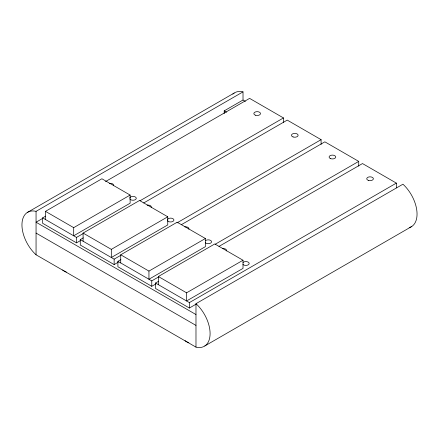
<?xml version="1.0" encoding="UTF-8"?>
<svg xmlns="http://www.w3.org/2000/svg" width="439" height="439" viewBox="0 0 439 439"><rect width="100%" height="100%" fill="white"/><g stroke="black" fill="none" stroke-linecap="round" stroke-linejoin="round"><path stroke-width="0.66" d="M27.218 212.536L234.174 93.052M409.175 227.654A27.717 16.002 60 0 0 416.737 209.864A27.717 16.002 60 0 0 402.942 184.199L195.981 303.684A27.717 16.002 60 0 1 210.094 333.552A27.717 16.002 60 0 1 195.981 347.134L36.058 254.801A27.717 16.002 60 0 1 21.95 224.933A27.717 16.002 60 0 1 36.058 211.351L243.019 91.866L243.019 100.015L224.203 110.875L224.203 113.591M45.469 219.5L45.469 211.351L101.908 178.766L130.131 195.059L130.131 203.208L73.692 235.792L73.692 227.649L130.131 195.059M80.661 240.457L76.512 242.855L42.643 223.303L42.643 217.87L45.612 216.158M105.503 181.581L249.604 98.385L283.468 117.937L283.468 122.69M42.528 218.479L36.058 222.216L195.981 314.543M83.097 241.225L83.097 233.076L139.542 200.491L167.758 216.784L167.758 224.933L111.319 257.517L111.319 249.368L167.758 216.784M42.643 217.87L76.512 237.422L83.037 233.658M139.964 200.788L283.468 117.937M118.289 262.182L114.14 264.58L80.277 245.028L80.277 239.595L83.24 237.883M143.723 202.961L287.232 120.11L321.096 139.662L321.096 144.415M120.725 262.95L120.725 254.801L177.169 222.216L205.392 238.509L205.392 246.658L148.947 279.242L148.947 271.093L205.392 238.509M80.277 239.595L114.14 259.147L120.665 255.383M176.999 222.858L321.096 139.662M155.922 283.907L151.768 286.305L117.904 266.753L117.904 261.32L120.868 259.608M181.356 224.686L324.86 141.835L358.723 161.387L358.723 166.14M158.353 284.675L158.353 276.526L214.797 243.941L243.019 260.234L243.019 268.383L186.575 300.967L186.575 292.818L243.019 260.234M117.904 261.32L151.768 280.872L158.885 276.762M215.22 244.238L358.723 161.387M195.92 304.26L189.396 308.03L155.532 288.478L155.532 283.045L158.495 281.333M218.984 246.411L362.488 163.56L396.357 183.112L396.357 187.865M155.532 283.045L189.396 302.597L396.357 183.112M204.826 345.948L411.782 226.464M243.019 100.015L245.385 101.382M224.203 110.875L226.573 112.247M45.469 211.351L73.692 227.649M83.097 233.076L111.319 249.368M120.725 254.801L148.947 271.093M158.353 276.526L186.575 292.818M36.058 233.076L195.981 325.409M195.981 303.684L195.981 347.134M189.396 302.597L189.396 308.03M151.768 280.872L151.768 286.305M114.14 259.147L114.14 264.58M76.512 237.422L76.512 242.855M36.058 211.351L36.058 254.801M232.829 94.133A27.717 16.002 60 0 1 243.019 91.866M188.803 342.738A13.302 7.682 0 0 1 185.066 340.659M66.311 272.059A13.302 7.682 0 0 1 62.634 269.941M243.025 262.473A3.325 1.921 0 0 1 248.073 262.067A3.325 1.921 0 0 1 247.881 265.008A3.325 1.921 0 0 1 242.899 264.388M222.403 248.6A3.325 1.921 0 0 1 226.475 250.954M205.397 240.748A3.325 1.921 0 0 1 210.446 240.342A3.325 1.921 0 0 1 210.254 243.283A3.325 1.921 0 0 1 205.271 242.663M184.775 226.875A3.325 1.921 0 0 1 188.847 229.229M167.407 219.478A3.325 1.921 0 0 1 172.593 218.512A3.325 1.921 0 0 1 172.39 221.657A3.325 1.921 0 0 1 167.341 220.471M147.147 205.156A3.325 1.921 0 0 1 151.219 207.504M129.774 197.753A3.325 1.921 0 0 1 134.965 196.787A3.325 1.921 0 0 1 134.757 199.932A3.325 1.921 0 0 1 129.714 198.746M109.514 183.431A3.325 1.921 0 0 1 113.591 185.779M368.332 180.385A3.325 1.921 0 0 0 373.375 178.783A3.325 1.921 0 0 0 368.447 177.065A3.325 1.921 0 0 0 368.332 180.385M330.704 158.666A3.325 1.921 0 0 0 335.747 157.058A3.325 1.921 0 0 0 330.819 155.34A3.325 1.921 0 0 0 330.704 158.666M293.071 136.941A3.325 1.921 0 0 0 298.119 135.333A3.325 1.921 0 0 0 293.192 133.615A3.325 1.921 0 0 0 293.071 136.941M255.443 115.216A3.325 1.921 0 0 0 260.492 113.608A3.325 1.921 0 0 0 255.564 111.89A3.325 1.921 0 0 0 255.443 115.216"/></g></svg>
